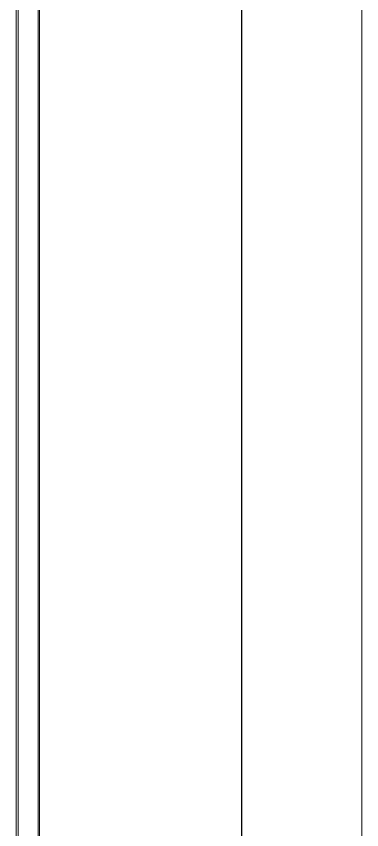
# Model space of a CAD drawing. Header units: millimetres. Extents: x 0 to 62, y -17 to 201.
# Drawn here: x 1.5 to 13, y 64.6 to 91.65 of the extents above; entities that cross this region are included whole.
import ezdxf

# ---------------------------------------------------------------- set-up
doc = ezdxf.new("R2010")
doc.units = ezdxf.units.MM

msp = doc.modelspace()

# ---------------------------------------------------------------- linework, layer by layer
at = {"color": 0, "lineweight": 18}
for p, q in [((1.5, 6.83), (1.5, 200.57)), ((1.569, 200.57), (1.569, 6.83)), ((2.226, 6.83), (2.226, 200.57)), ((2.277, 200.57), (2.277, 6.83)), ((8.992, 6.83), (8.992, 144.1)), ((9.008, 144.1), (9.008, 6.83)), ((13, 144.1), (13, 6.83))]:
    msp.add_line(p, q, dxfattribs=at)

doc.saveas('drawing.dxf')
